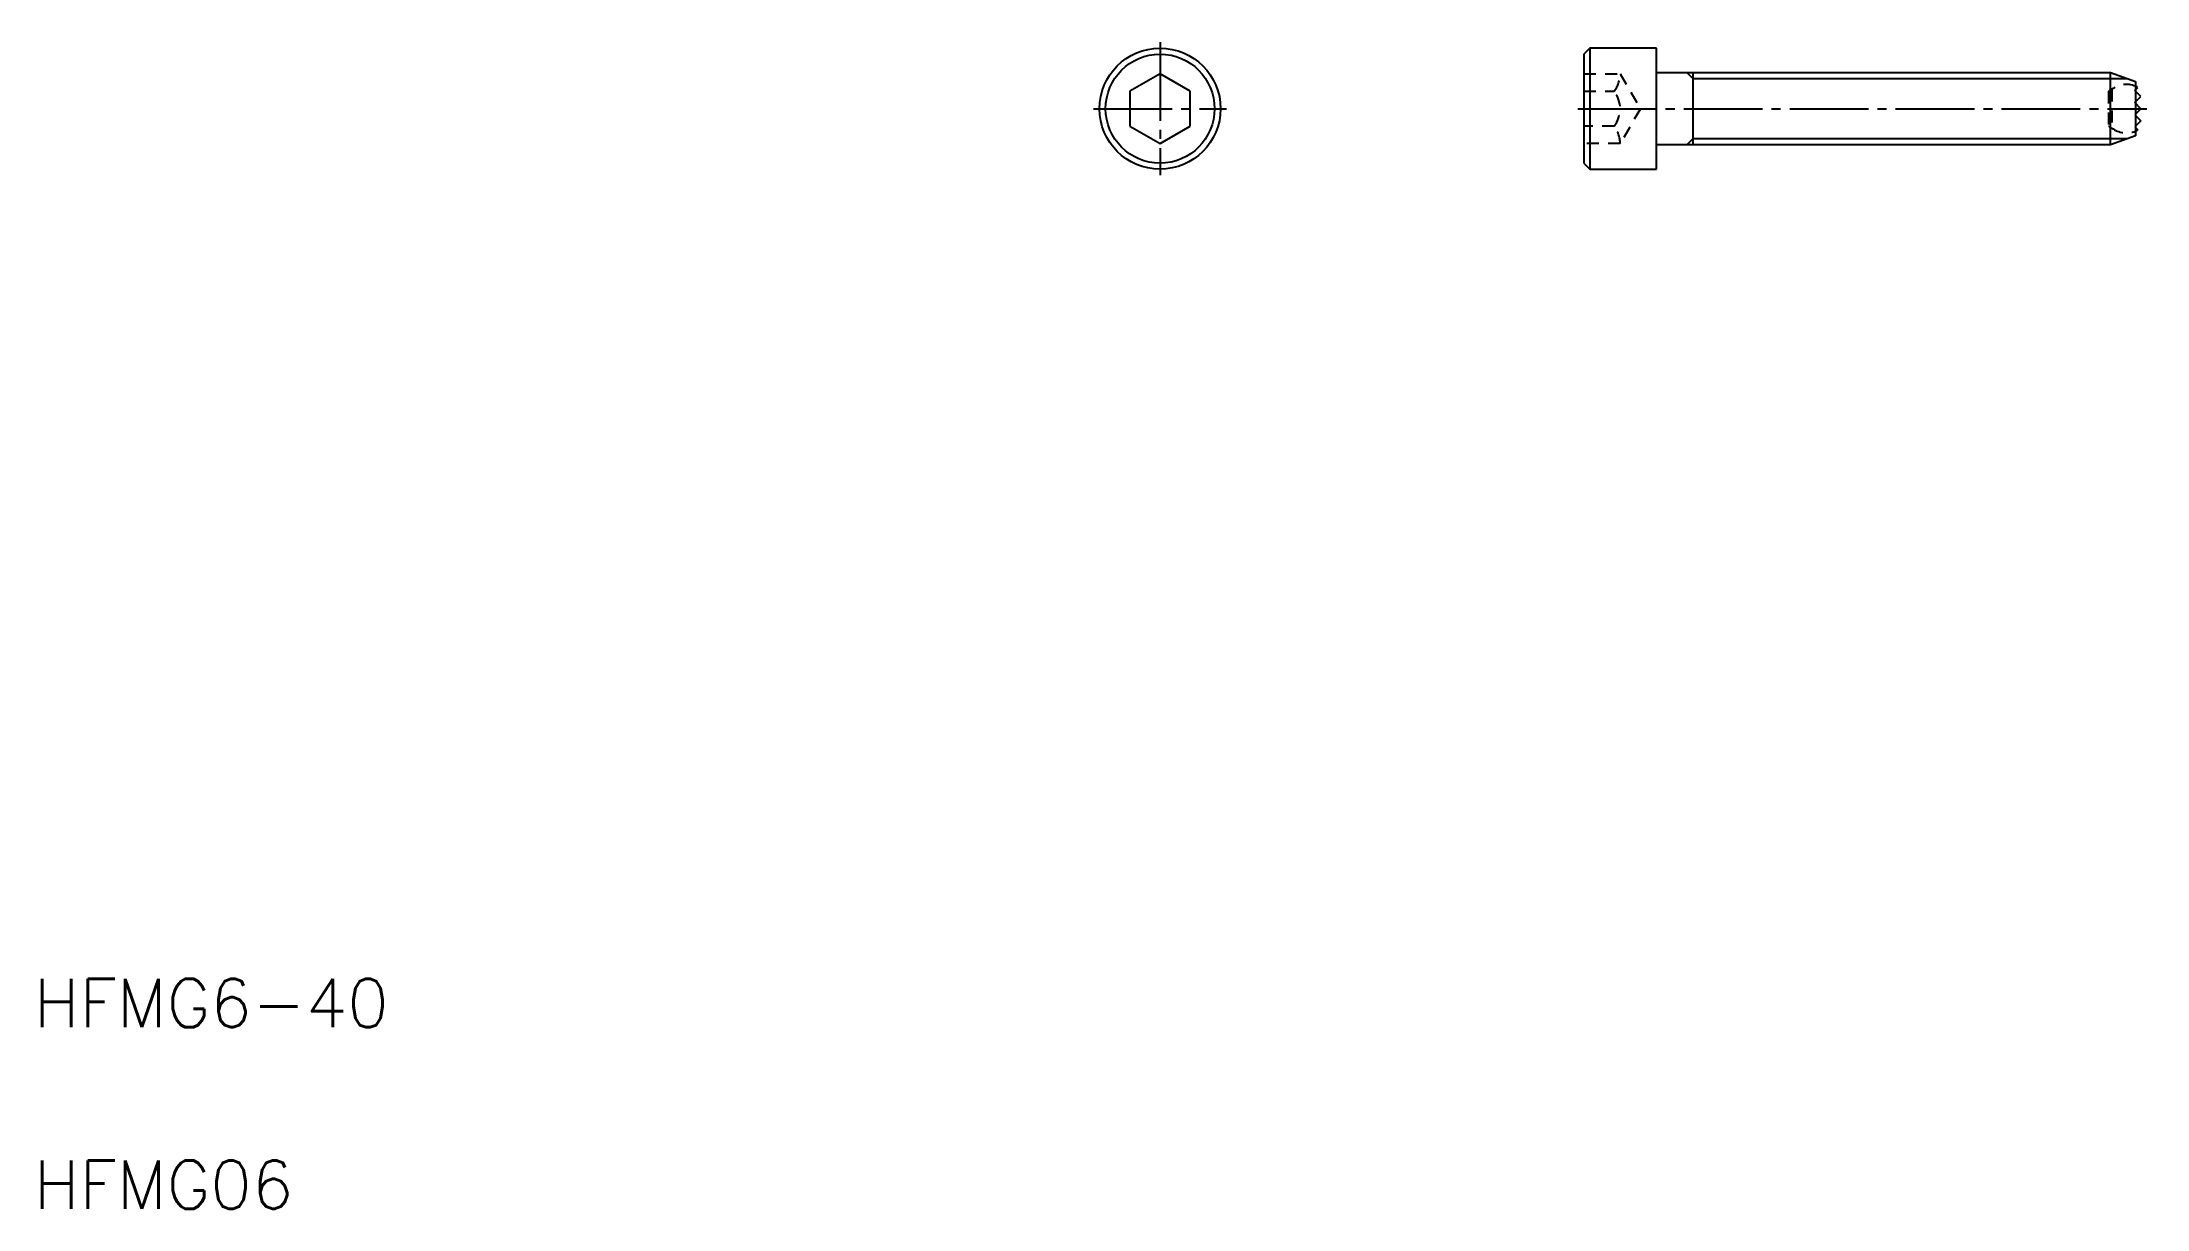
# Model space of a CAD drawing. Extents: x 11 to 185, y 10 to 106.
import ezdxf

# ---------------------------------------------------------------- set-up
doc = ezdxf.new("R2010")
doc.units = 0
doc.header["$LTSCALE"] = 0.5
doc.linetypes.add('CENTER', pattern=[17.5, 13, -1.5, 1.5, -1.5])
doc.linetypes.add('DASHED', pattern=[3.5, 2, -1.5])
doc.layers.get('0').update_dxf_attribs({"linetype": 'CONTINUOUS'})
doc.layers.add('CENTER', color=1, linetype='CENTER')
doc.styles.get("Standard").update_dxf_attribs({"font": 'txt.shx'})

msp = doc.modelspace()

# ---------------------------------------------------------------- linework, layer by layer
for p, q in [((138.513059, 105.878081), (138.013059, 105.378081)), ((138.013059, 105.378081), (138.013059, 96.378081)), ((138.513059, 105.878081), (138.513059, 95.878081)), ((144.013059, 105.878081), (138.513059, 105.878081)), ((144.013059, 95.878081), (144.013059, 105.878081)), ((103.013059, 103.764833), (100.513059, 102.321457)), ((105.513059, 102.321457), (103.013059, 103.764833)), ((144.013059, 103.878081), (181.502451, 103.878081)), ((147.013059, 103.878081), (147.013059, 97.878081)), ((181.502451, 97.878081), (181.502451, 103.878081)), ((181.502451, 103.878081), (183.563059, 103.128081)), ((183.513059, 102.378081), (183.769525, 102.634547)), ((183.563059, 103.128081), (183.563059, 98.628081)), ((100.513059, 102.321457), (100.513059, 99.434706)), ((105.513059, 99.434706), (105.513059, 102.321457)), ((184.013059, 101.878081), (183.513059, 102.378081)), ((183.513059, 101.378081), (184.013059, 101.878081)), ((184.013059, 100.878081), (183.513059, 101.378081)), ((184.013059, 100.878081), (183.513059, 100.378081)), ((100.513059, 99.434706), (103.013059, 97.99133)), ((103.013059, 97.99133), (105.513059, 99.434706)), ((183.513059, 100.378081), (184.013059, 99.878081)), ((184.013059, 99.878081), (183.513059, 99.378081)), ((183.513059, 99.378081), (183.769525, 99.121615)), ((181.502451, 97.878081), (144.013059, 97.878081)), ((164.944624, 98.378081), (164.944724, 98.378081)), ((173.910407, 98.378081), (173.910407, 98.378181)), ((183.563059, 98.628081), (181.502451, 97.878081)), ((138.013059, 96.378081), (138.513059, 95.878081)), ((138.513059, 95.878081), (144.013059, 95.878081))]:
    msp.add_line(p, q)
at = {"color": 3, "linetype": 'DASHED'}
for p, q in [((138.013059, 103.764832), (141.013059, 103.764832)), ((141.013059, 103.764832), (142.679726, 100.878081)), ((138.013059, 102.321456), (140.513059, 102.321456)), ((142.679726, 100.878081), (141.013059, 97.991329)), ((181.353059, 102.317581), (181.353059, 99.438581)), ((181.613059, 102.478081), (181.613059, 99.278081)), ((140.513059, 99.434705), (138.013059, 99.434705)), ((141.013059, 97.991329), (138.013059, 97.991329))]:
    msp.add_line(p, q, dxfattribs=at)
at = {"color": 3}
for p, q in [((146.513059, 103.878081), (147.013059, 103.378081)), ((147.013059, 103.378081), (182.87619, 103.378081)), ((147.013059, 98.378081), (146.513059, 97.878081)), ((182.87619, 98.378081), (147.013059, 98.378081))]:
    msp.add_line(p, q, dxfattribs=at)
for radius in [5, 4.5]:
    msp.add_circle((103.013059, 100.878081), radius)
at = {"color": 3, "linetype": 'DASHED'}
for centre, radius, start, end in [((138.683059, 103.763677), 2.33, 321.758392, 0.028397), ((182.813059, 100.878081), 2, 67.975687, 126.869898), ((138.679726, 100.878081), 2.333333, 321.786789, 38.213211), ((182.015461, 101.535373), 1.025, 113.115572, 130.259133), ((138.683059, 97.992484), 2.33, 359.971603, 38.241608), ((182.015461, 100.220788), 1.025, 229.740867, 246.884428), ((182.813059, 100.878081), 2, 233.130102, 292.024313)]:
    msp.add_arc(centre, radius, start, end, dxfattribs=at)
for start, end in [(61.42994, 67.975687), (292.024313, 298.57006)]:
    msp.add_arc((182.813059, 100.878081), 2, start, end)
at = {"layer": 'CENTER'}
for p, q in [((103.013059, 106.378081), (103.013059, 95.378081)), ((97.513059, 100.878081), (108.513059, 100.878081)), ((137.513059, 100.878081), (184.513059, 100.878081))]:
    msp.add_line(p, q, dxfattribs=at)

# ---------------------------------------------------------------- texts
for s, p in [('HFMG6-40', (10, 25)), ('HFMG06', (10, 10))]:
    msp.add_text(s, height=4).set_placement(p)

doc.saveas('drawing.dxf')
